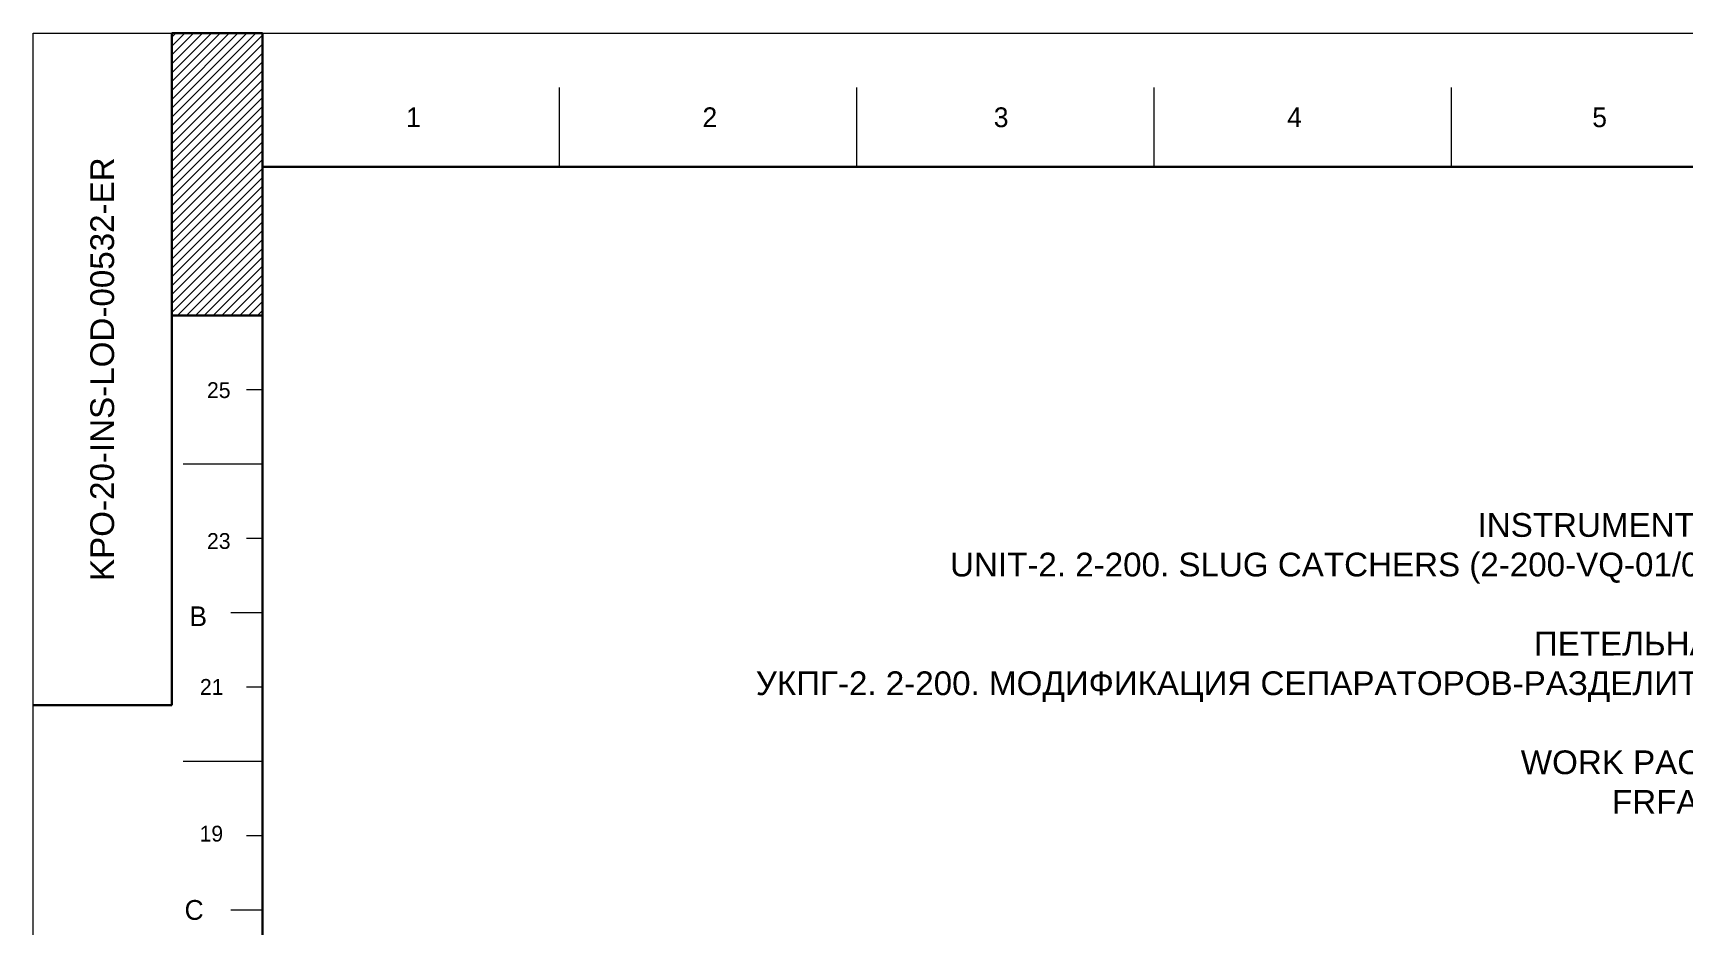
# Model space of a CAD drawing. Header units: millimetres. Extents: x 136827 to 348827, y 2171 to 31871.
# Drawn here: x 136827 to 157705, y 20581 to 31871 of the extents above; entities that cross this region are included whole.
import ezdxf

# ---------------------------------------------------------------- set-up
doc = ezdxf.new("R2010")
doc.units = ezdxf.units.MM
doc.layers.add('2-Text', color=7, linetype='Continuous')
for name, color, linetype, lineweight in [('Hatch', 7, 'Continuous', 0), ('Level 1', 7, 'Continuous', 0), ('Text', 7, 'Continuous', 9)]:
    doc.layers.add(name, color=color, linetype=linetype, lineweight=lineweight)
doc.styles.add('01_ГОСТ_ISO', font='arial.ttf', dxfattribs={"height": 2.5})
doc.styles.add('Styledgn001', font='dgn001.shx')

# ---------------------------------------------------------------- blocks, each defined once
blk = doc.blocks.new('STAMP1')
at = {"layer": 'Text', "insert": (137703.7369486131, 27621.03941830341), "char_height": 300, "width": 8499.863019106842, "attachment_point": 5, "rotation": 90.00447437892686, "style": '01_ГОСТ_ISO'}
blk.add_mtext('KPO-20-INS-LOD-00532-ER', dxfattribs=at)

msp = doc.modelspace()

# ---------------------------------------------------------------- hatches: boundary and pattern name
at = {"layer": 'Hatch', "lineweight": 0, "transparency": 33554687}
h = msp.add_hatch(dxfattribs=at)
h.set_pattern_fill('ANSI31', scale=25)
h.set_pattern_definition([(45, (-112902.9313146062, -144118.6816744967), (-56.12660075668221, 56.12660075668221), [])])
h.paths.add_polyline_path([(139726.8619486112, 31871.03941830341), (138580.6119486112, 31871.03941830341), (138580.6119486112, 28301.03941830387), (139726.8619486112, 28301.03941830387)])

# ---------------------------------------------------------------- linework, layer by layer
at = {"layer": 'Level 1', "color": 7, "linetype": 'Continuous', "lineweight": 30}
for p, q in [((138580.6119486112, 31871.03941830341), (138580.6119486112, 23371.03941830341)), ((139726.8619486112, 31871.03941830341), (138580.6119486112, 31871.03941830341)), ((139726.8619486112, 31871.03941830341), (139726.8619486112, 2861.039418303408)), ((139726.8619486112, 30181.03941830341), (139726.8619486112, 3861.039418303408)), ((178326.8619486112, 30181.03941830341), (139726.8619486112, 30181.03941830341)), ((139726.8619486112, 28301.03941830387), (138580.6119486112, 28301.03941830387)), ((138580.6119486112, 23371.03941830341), (136826.8619486112, 23371.03941830341))]:
    msp.add_line(p, q, dxfattribs=at)
at = {"layer": 'Level 1', "color": 7, "linetype": 'Continuous', "lineweight": 0}
for p, q in [((143486.8619486112, 30181.03941830341), (143486.8619486112, 31181.03941830341)), ((147246.8619486131, 30181.03941830341), (147246.8619486131, 31181.03941830341)), ((151006.8619486131, 30181.03941830341), (151006.8619486131, 31181.03941830341)), ((154766.8619486131, 30181.03941830341), (154766.8619486131, 31181.03941830341)), ((139726.8619486112, 27361.03941830341), (139526.8619486112, 27361.03941830341)), ((139726.8619486112, 26421.03941830341), (138726.8619486112, 26421.03941830341)), ((139726.8619486112, 26421.03941830341), (138726.8619486112, 26421.03941830341)), ((139726.8619486112, 25481.03941830341), (139526.8619486112, 25481.03941830341)), ((139726.8619486112, 24541.03941830294), (139326.8619486112, 24541.03941830294)), ((139726.8619486112, 23601.03941830387), (139526.8619486112, 23601.03941830387)), ((139726.8619486112, 22661.03941830341), (138726.8619486112, 22661.03941830341)), ((139726.8619486112, 21721.03941830341), (139526.8619486112, 21721.03941830341)), ((139726.8619486112, 20781.03941830341), (139326.8619486112, 20781.03941830341))]:
    msp.add_line(p, q, dxfattribs=at)
at = {"layer": 'Level 1', "color": 126, "linetype": 'Continuous', "lineweight": 0, "true_color": 0x006969, "flags": 128}
msp.add_lwpolyline([(136826.8619486112, 31871.03941830341), (178826.8619486112, 31871.03941830341), (178826.8619486112, 2171.039418303408), (136826.8619486112, 2171.039418303408), (136826.8619486112, 31871.03941830341)], dxfattribs=at)

# ---------------------------------------------------------------- block references
at = {"layer": '2-Text'}
msp.add_blockref('STAMP1', (0, 0), dxfattribs=at)

# ---------------------------------------------------------------- texts
at = {"layer": 'Level 1', "color": 7, "linetype": 'Continuous', "lineweight": 30, "line_spacing_factor": 0.8, "style": 'Styledgn001'}
for s, insert, char_height, attachment_point in [('{\\Fdgn000|c0;1}', (141545.6119486112, 30931.036918303), 249.9975, 1), ('{\\Fdgn000|c0;2}', (145293.1119486149, 30931.036918303), 249.9975, 1), ('{\\Fdgn000|c0;3}', (148976.8619486112, 30931.036918303), 249.9975, 1), ('{\\Fdgn000|c0;4}', (152686.8619486149, 30931.036918303), 249.9975, 1), ('{\\Fdgn000|c0;5}', (156545.6119486112, 30931.036918303), 249.9975, 1), ('{\\Fdgn000|c0;25}', (139176.2889276762, 27354.78691830346), 199.995, 5), ('{\\Fdgn000|c0;23}', (139176.2889276762, 25447.28691830393), 199.995, 5), ('{\\Fdgn000|c0;B}', (138915.5250524059, 24497.28816830367), 249.9975, 5), ('{\\Fdgn000|c0;21}', (139086.7294635661, 23603.53691830393), 199.995, 5), ('{\\Fdgn000|c0;19}', (139081.9932538513, 21747.28691830393), 199.995, 5), ('{\\Fdgn000|c0;C}', (138863.9301447179, 20782.28816830367), 249.9975, 5)]:
    msp.add_mtext(s, dxfattribs=dict(at, insert=insert, char_height=char_height, attachment_point=attachment_point))
at = {"layer": 'Text', "insert": (159833.1456980035, 24149.04972947575), "char_height": 300, "width": 30079.99990827917, "attachment_point": 5, "rotation": 0.004474378926858073, "style": '01_ГОСТ_ISO'}
msp.add_mtext('{\\C0;\\PINSTRUMENT LOOP DIAGRAM (INSTALLATION)\\PUNIT-2. 2-200. SLUG CATCHERS (2-200-VQ-01/02). MODIFICATION TO REDIRECT U-2 PRODUCED WATER TO KPC.\\P\\PПЕТЕЛЬНАЯ СХЕМА КИП (УСТАНОВКА)\\PУКПГ-2. 2-200. МОДИФИКАЦИЯ СЕПАРАТОРОВ-РАЗДЕЛИТЕЛЕЙ (2-200-VQ-01/02) ДЛЯ ПЕРЕНАПРАВЛЕНИЯ ПЛАСТОВОЙ ВОДЫ НА КПК.\\P\\PWORK PACK: KPO-20-FED-WKP-00038-ER\\PFRFA: KPO-20-FED-RFA-00616}', dxfattribs=at)

doc.saveas('drawing.dxf')
